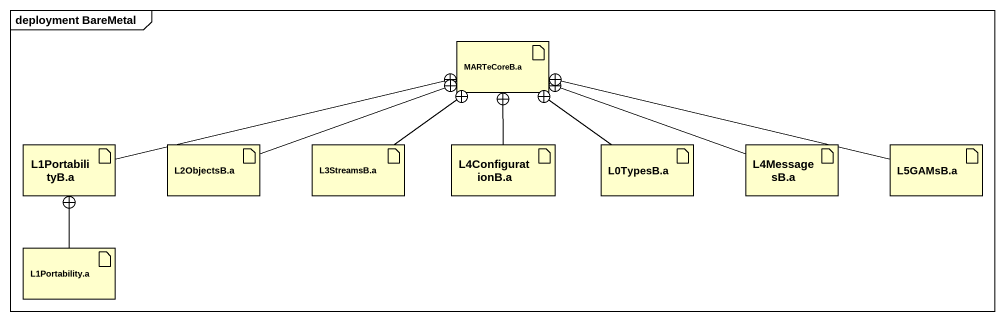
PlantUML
@startuml
mainframe deployment BareMetal
artifact "MARTeCoreB.a" as MARTeCoreB_a
artifact "L1PortabilityB.a" as L1PortabilityB_a
artifact "L2ObjectsB.a" as L2ObjectsB_a
artifact "L3StreamsB.a" as L3StreamsB_a
artifact "L4ConfigurationB.a" as L4ConfigurationB_a
artifact "L0TypesB.a" as L0TypesB_a
artifact "L4MessagesB.a" as L4MessagesB_a
artifact "L5GAMsB.a" as L5GAMsB_a
artifact "L1Portability.a" as L1Portability_a
L1PortabilityB_a -right-+ MARTeCoreB_a
L2ObjectsB_a -right-+ MARTeCoreB_a
L3StreamsB_a -up-+ MARTeCoreB_a
L4ConfigurationB_a -up-+ MARTeCoreB_a
L0TypesB_a -up-+ MARTeCoreB_a
L4MessagesB_a -left-+ MARTeCoreB_a
L5GAMsB_a -left-+ MARTeCoreB_a
L1Portability_a -up-+ L1PortabilityB_a
@enduml
